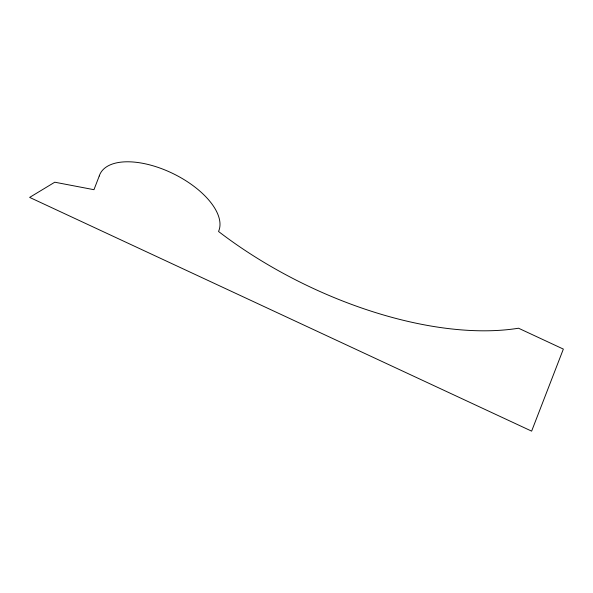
<?xml version="1.0" encoding="UTF-8"?>
<svg xmlns="http://www.w3.org/2000/svg" width="593" height="593" viewBox="0 0 593 593"><rect width="100%" height="100%" fill="white"/><g stroke="black" fill="none" stroke-linecap="round" stroke-linejoin="round"><path stroke-width="0.89" d="M99.246 176.017L93.961 189.693L54.771 182.207L29.65 197.402L531.632 431.141L563.35 349.092L518.527 328.218A260.342 128.199 26.2 0 1 218.528 231.47A65.845 32.422 26.2 0 0 170.858 172.548A65.845 32.422 26.2 0 0 99.246 176.017"/></g></svg>
